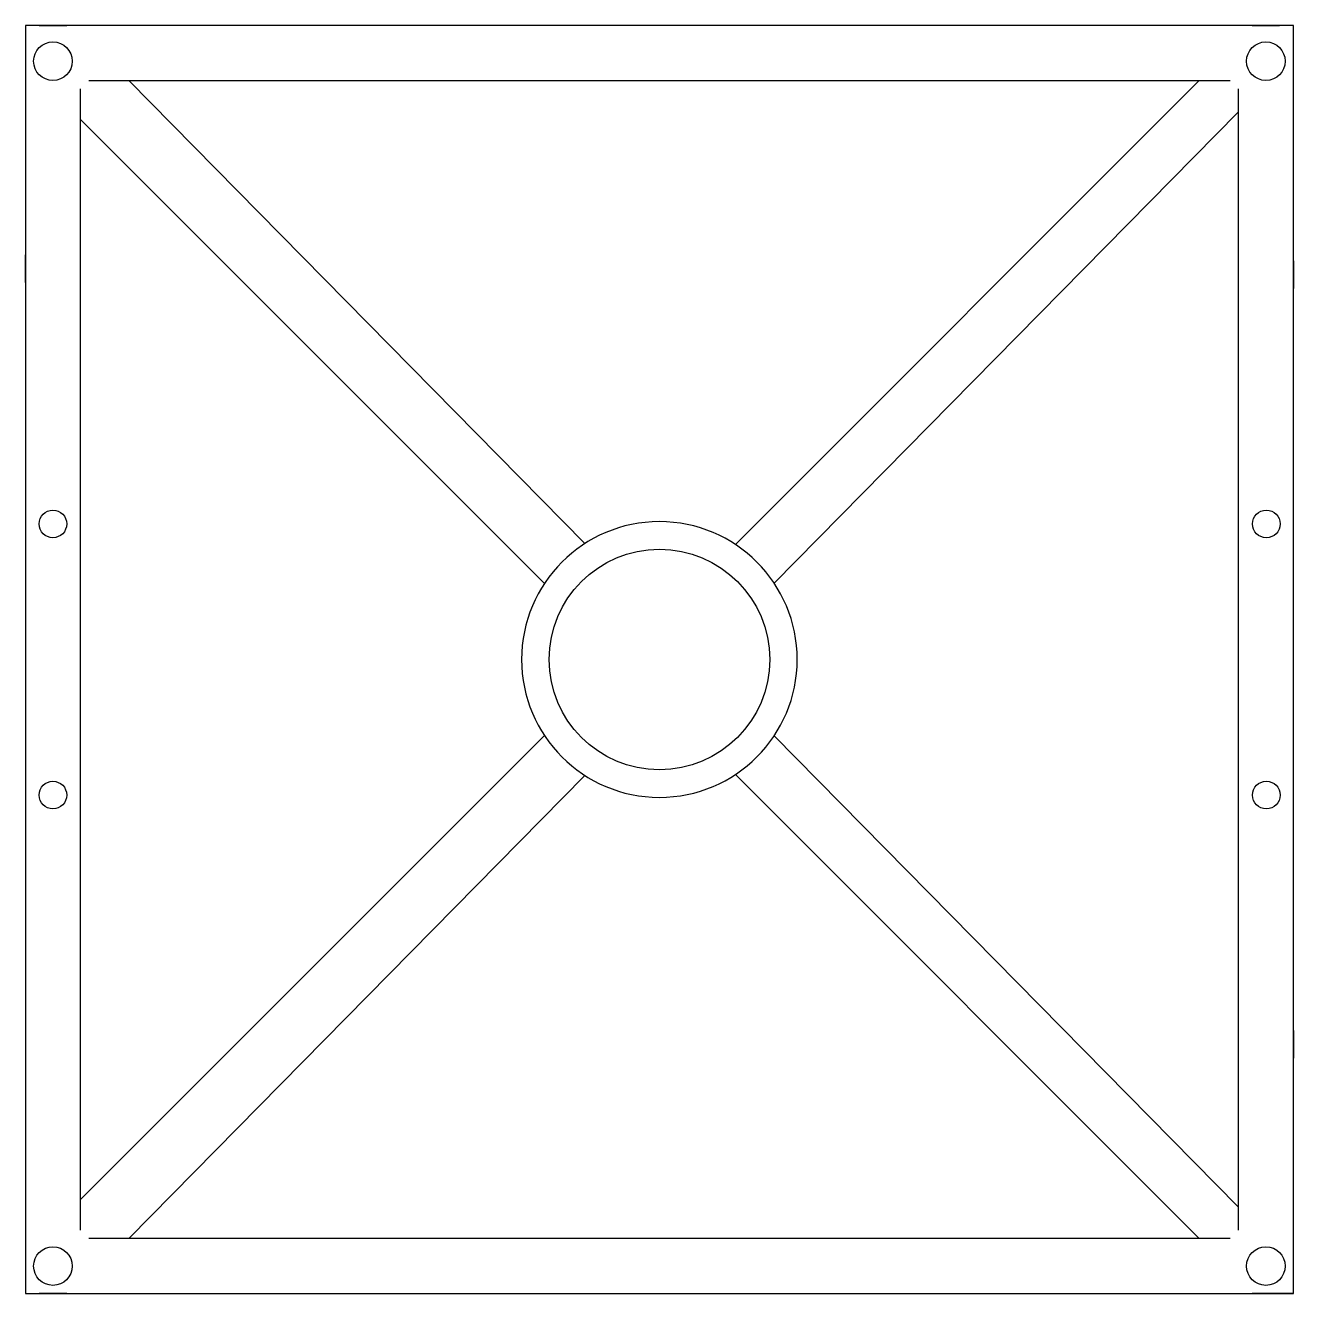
# Model space of a CAD drawing. Header units: inches. Extents: x -58 to 58, y -57 to 58.
import ezdxf

# ---------------------------------------------------------------- set-up
doc = ezdxf.new("R2010")
doc.units = ezdxf.units.IN
doc.header["$MEASUREMENT"] = 0

msp = doc.modelspace()

# ---------------------------------------------------------------- linework, layer by layer
for p, q in [((57.5, 57.5), (-57.5, 57.5)), ((-57.5, 57.5), (-57.5, 52.5)), ((57.5, 52.5), (57.5, 57.5)), ((-57.5, 52.5), (-57.5, -52.5)), ((-51.75, 52.5), (47.5, 52.5)), ((-6.76, 10.51), (-48.13, 52.5)), ((6.89, 10.43), (48.96, 52.5)), ((47.5, 52.5), (51.75, 52.5)), ((57.5, -57.5), (57.5, 52.5)), ((-52.5, 0), (-52.5, 51.75)), ((-52.5, 47.5), (-52.5, 51.75)), ((52.5, 51.75), (52.5, -47.5)), ((10.41, 6.91), (52.5, 49.62)), ((-10.43, 6.89), (-52.5, 48.96)), ((-52.5, -51.75), (-52.5, 0)), ((-10.43, -6.89), (-52.5, -48.96)), ((10.41, -6.91), (52.5, -49.62)), ((-6.76, -10.51), (-48.13, -52.5)), ((6.89, -10.43), (48.96, -52.5)), ((52.5, -47.5), (52.5, -51.75)), ((-57.5, -52.5), (-57.5, -57.5)), ((51.75, -52.5), (-51.75, -52.5)), ((-57.5, -57.5), (52.5, -57.5)), ((52.5, -57.5), (57.5, -57.5)), ((57.5, -57.5), (55, -57.5))]:
    msp.add_line(p, q)
at = {"extrusion": (1.85359e-16, 1, 0)}
for centre in [(55, 2.5, 57.5), (-55, 2.5, 57.5)]:
    msp.add_circle(centre, 1.25, dxfattribs=at)
for centre, radius in [((-55, 54.25), 1.75), ((55, 54.25), 1.75), ((-55, 12.29, 5), 1.25), ((55.04, 12.29, 5), 1.25), ((0, 0), 10), ((-55, -12.29, 5), 1.25), ((55.04, -12.29, 5), 1.25), ((-55, -55), 1.75), ((55, -55), 1.75)]:
    msp.add_circle(centre, radius)
at = {"extrusion": (-1, -5.68434e-15, 0)}
msp.add_circle((-35.44, 2.5, 57.5), 1.25, dxfattribs=at)
at = {"extrusion": (1, 0, 0)}
msp.add_circle((34.89, 2.08, 57.52), 1.25, dxfattribs=at)
at = {"color": 3, "extrusion": (0, 0, -1)}
msp.add_circle((0, 0), 12.5, dxfattribs=at)
at = {"extrusion": (1, -1.2919e-16, 0)}
msp.add_circle((-34.9, 2.53, 57.52), 1.25, dxfattribs=at)
at = {"extrusion": (0, -1, 0)}
for centre in [(-55, 2.5, 57.5), (55, 2.5, 57.5)]:
    msp.add_circle(centre, 1.25, dxfattribs=at)

doc.saveas('drawing.dxf')
